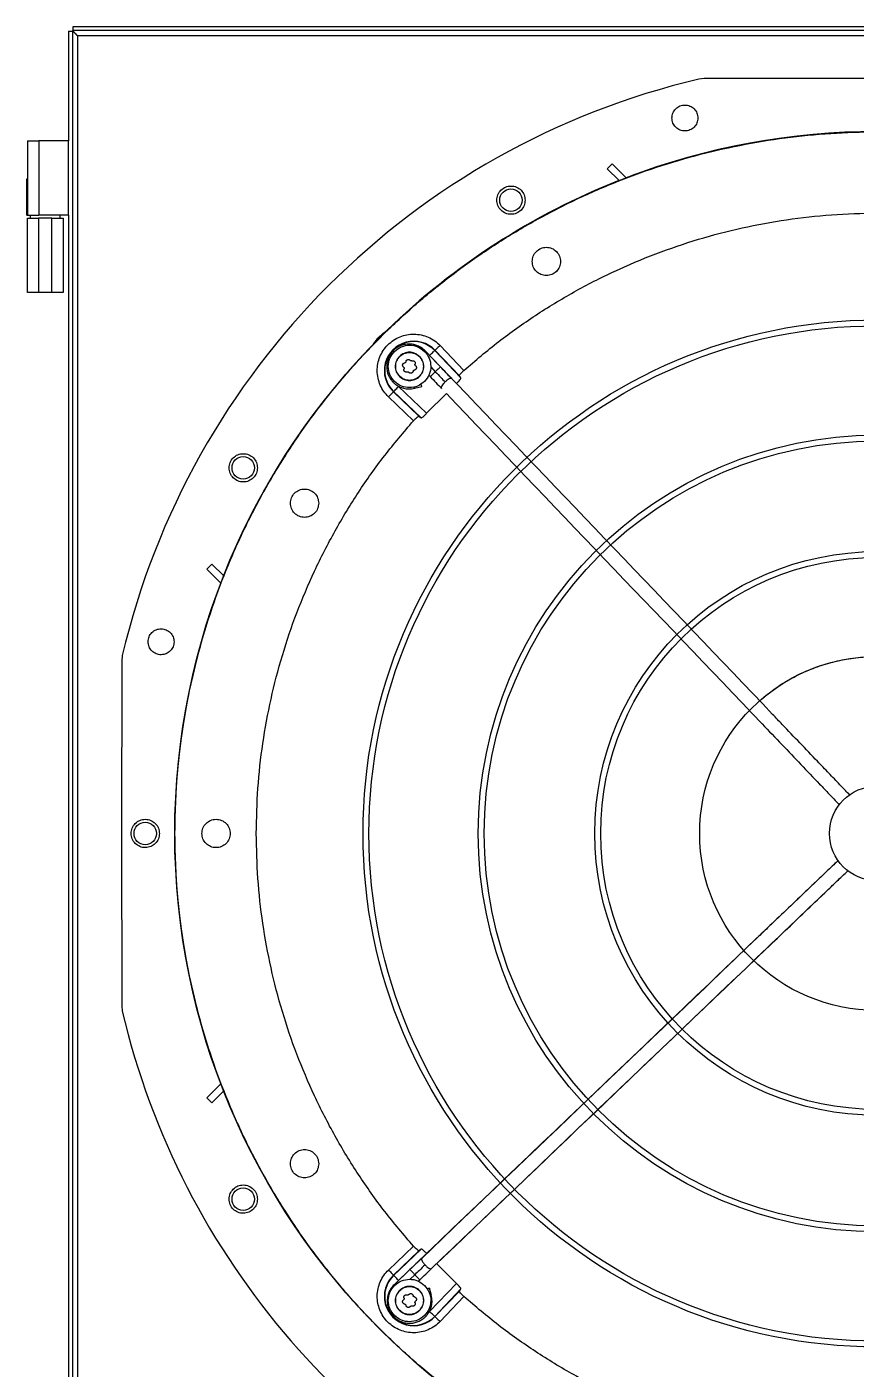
# Model space of a CAD drawing. Header units: inches. Extents: x 908 to 1218, y 246 to 442.
# Drawn here: x 983.42 to 997.26, y 305.51 to 327.91 of the extents above; entities that cross this region are included whole.
import ezdxf

# ---------------------------------------------------------------- set-up
doc = ezdxf.new("R2010")
doc.units = ezdxf.units.IN
doc.header["$MEASUREMENT"] = 0

msp = doc.modelspace()

# ---------------------------------------------------------------- linework, layer by layer
at = {"linetype": 'Continuous', "lineweight": 25}
for p, q in [((984.1152, 327.8391), (984.1152, 326.0082)), ((984.1152, 327.8391), (984.1782, 327.8391)), ((984.1782, 327.8391), (984.1782, 300.4372)), ((984.1853, 327.9092), (984.1853, 327.8462)), ((1011.1911, 327.9092), (984.1853, 327.9092)), ((1011.1911, 327.8462), (984.1853, 327.8462)), ((984.2612, 327.7632), (984.2612, 300.5132)), ((984.2612, 327.7632), (1011.1152, 327.7632)), ((994.7209, 327.0455), (994.6305, 327.035)), ((1000.476, 327.0455), (994.7209, 327.0455)), ((983.4277, 326.0082), (983.4277, 325.3736)), ((983.4277, 326.0082), (983.6152, 326.0082)), ((983.6152, 326.0082), (983.6152, 324.7682)), ((984.1152, 326.0082), (983.6152, 326.0082)), ((984.1152, 324.7682), (984.1152, 326.0082)), ((993.1852, 325.6252), (993.1033, 325.54)), ((993.1033, 325.54), (993.3007, 325.3426)), ((993.421, 325.3893), (993.1852, 325.6252)), ((983.4177, 324.7682), (983.4177, 325.3736)), ((983.4177, 325.3736), (983.4277, 325.3736)), ((983.4277, 325.3736), (983.4277, 324.7682)), ((983.4177, 324.7682), (983.4277, 324.7682)), ((983.4272, 323.4782), (983.4272, 324.7182)), ((983.4272, 324.7182), (983.6147, 324.7182)), ((983.4277, 324.7682), (983.6152, 324.7682)), ((983.4742, 324.7682), (983.4742, 324.7182)), ((983.6147, 324.7182), (983.6147, 323.4782)), ((983.8337, 324.7182), (983.6147, 324.7182)), ((984.1152, 324.7682), (983.6152, 324.7682)), ((983.8337, 323.4782), (983.8337, 324.7182)), ((983.8337, 324.7182), (984.0212, 324.7182)), ((983.9742, 324.7182), (983.9742, 324.7682)), ((984.0212, 324.7182), (984.0212, 323.4782)), ((984.1152, 324.7682), (984.1152, 305.0082)), ((983.6147, 323.4782), (983.4272, 323.4782)), ((983.8337, 323.4782), (983.6147, 323.4782)), ((984.0212, 323.4782), (983.8337, 323.4782)), ((990.3194, 322.2351), (990.0663, 322.4999)), ((990.5861, 321.9568), (990.138, 322.4255)), ((990.2234, 322.5071), (990.2274, 322.511)), ((990.6616, 322.0487), (990.2234, 322.5071)), ((990.2274, 322.511), (990.6347, 322.0849)), ((990.3128, 322.5926), (990.7112, 322.1758)), ((990.1578, 322.2332), (990.234, 322.1535)), ((990.1247, 322.0969), (990.1486, 322.0719)), ((990.6616, 322.0487), (990.6347, 322.0849)), ((989.8697, 321.3343), (989.4529, 321.7327)), ((989.5345, 321.818), (989.5384, 321.8221)), ((989.9606, 321.4108), (989.5345, 321.818)), ((989.9967, 321.3839), (989.5384, 321.8221)), ((989.62, 321.9074), (990.0886, 321.4594)), ((989.8853, 321.8764), (990.0074, 321.9062)), ((990.0886, 321.4594), (990.4186, 321.7894)), ((989.9606, 321.4108), (989.9967, 321.3839)), ((986.4203, 318.8603), (986.5055, 318.9422)), ((986.6562, 318.6245), (986.4203, 318.8603)), ((986.5055, 318.9422), (986.7028, 318.7448)), ((985, 317.3246), (984.9999, 314.447)), ((985.0105, 317.415), (985, 317.3246)), ((984.9999, 314.447), (985, 311.5694)), ((985, 311.5694), (985.0105, 311.4791)), ((986.6562, 310.2696), (986.4203, 310.0337)), ((986.5055, 309.9519), (986.7028, 310.1492)), ((986.4203, 310.0337), (986.5055, 309.9519)), ((989.4529, 307.1614), (989.8697, 307.5598)), ((989.5345, 307.076), (989.9606, 307.4833)), ((989.9967, 307.5102), (989.5384, 307.072)), ((990.0886, 307.4347), (989.62, 306.9866)), ((989.9967, 307.5102), (989.9606, 307.4833)), ((989.8104, 307.168), (989.5455, 306.9149)), ((990.5861, 306.9372), (990.2561, 307.2672)), ((989.5384, 307.072), (989.5345, 307.076)), ((989.892, 307.0826), (989.8122, 307.0064)), ((989.9485, 306.9733), (989.9736, 306.9972)), ((990.138, 306.4685), (990.5861, 306.9372)), ((990.1691, 306.7338), (990.1393, 306.856)), ((990.6616, 306.8453), (990.2234, 306.3869)), ((990.6347, 306.8092), (990.2274, 306.3831)), ((990.7112, 306.7183), (990.3128, 306.3015)), ((990.6347, 306.8092), (990.6616, 306.8453)), ((990.2274, 306.3831), (990.2234, 306.3869))]:
    msp.add_line(p, q, dxfattribs=at)
at = {"linetype": 'Continuous', "lineweight": 25, "flags": 128}
for points in [[(990.138, 322.4255), (990.1545, 322.4413), (990.1704, 322.4564), (990.185, 322.4704), (990.1979, 322.4827), (990.2085, 322.4929), (990.2165, 322.5005), (990.2215, 322.5053), (990.2234, 322.5071)], [(990.3128, 322.5926), (990.2963, 322.5768), (990.2805, 322.5617), (990.2658, 322.5477), (990.253, 322.5354), (990.2423, 322.5252), (990.2344, 322.5176), (990.2293, 322.5128), (990.2274, 322.511)], [(989.5345, 321.818), (989.5327, 321.8162), (989.5279, 321.8111), (989.5203, 321.8031), (989.5101, 321.7925), (989.4978, 321.7796), (989.4838, 321.765), (989.4687, 321.7492), (989.4529, 321.7327)], [(989.5384, 321.8221), (989.5402, 321.824), (989.545, 321.829), (989.5526, 321.837), (989.5628, 321.8476), (989.5751, 321.8605), (989.5891, 321.8751), (989.6042, 321.891), (989.62, 321.9074)], [(989.4529, 307.1614), (989.4687, 307.1449), (989.4838, 307.1291), (989.4978, 307.1144), (989.5101, 307.1015), (989.5203, 307.0909), (989.5279, 307.0829), (989.5327, 307.0779), (989.5345, 307.076)], [(989.62, 306.9866), (989.6042, 307.0031), (989.5891, 307.019), (989.5751, 307.0336), (989.5628, 307.0465), (989.5526, 307.0571), (989.545, 307.0651), (989.5402, 307.0701), (989.5384, 307.072)], [(990.2234, 306.3869), (990.2215, 306.3887), (990.2165, 306.3936), (990.2085, 306.4012), (990.1979, 306.4113), (990.185, 306.4236), (990.1704, 306.4376), (990.1545, 306.4528), (990.138, 306.4685)], [(990.2274, 306.3831), (990.2293, 306.3813), (990.2344, 306.3765), (990.2423, 306.3689), (990.253, 306.3587), (990.2658, 306.3464), (990.2805, 306.3324), (990.2963, 306.3172), (990.3128, 306.3015)]]:
    msp.add_lwpolyline(points, dxfattribs=at)
at = {"linetype": 'Continuous', "lineweight": 25}
for centre, radius in [((997.5984, 314.447), 11.7126), ((991.4961, 325.0166), 0.1875), ((997.5984, 314.447), 8.5704), ((997.5984, 314.447), 8.472), ((997.5984, 314.447), 6.6478), ((997.5984, 314.447), 6.5493), ((987.0288, 320.5494), 0.1875), ((997.5984, 314.447), 4.7037), ((997.5984, 314.447), 4.6053), ((997.5984, 314.447), 0.7874), ((985.3937, 314.447), 0.1875), ((987.0288, 308.3447), 0.1875)]:
    msp.add_circle(centre, radius, dxfattribs=at)
msp.add_circle((997.5984, 314.447), 2.9528)
for centre, radius, start, end in [((997.5984, 314.447), 12.9331, 103.26667, 166.73333), ((997.5984, 314.447), 11.7147, 69.09994, 110.90006), ((997.5984, 314.447), 11.7147, 111.53134, 134.20264), ((997.5984, 314.447), 11.7147, 135.79736, 158.46866), ((989.8732, 322.1723), 0.4901, 43.70945, 226.29055), ((989.8732, 322.1723), 0.4845, 43.70945, 226.29055), ((997.5984, 314.447), 11.7147, 159.09994, 200.90006), ((997.5984, 314.447), 12.9331, 193.26667, 248.51312), ((997.5984, 314.447), 11.7147, 201.53134, 215.54744), ((989.8732, 306.7218), 0.4901, 133.70945, 316.29055), ((989.8732, 306.7218), 0.4845, 133.70945, 316.29055)]:
    msp.add_arc(centre, radius, start, end, dxfattribs=at)
for points, knots in [([(984.1782, 327.8391), (984.1789, 327.8385), (984.1803, 327.8372), (984.1908, 327.8298), (984.2079, 327.8153), (984.2315, 327.7919), (984.2511, 327.773), (984.2612, 327.7632)], [0, 0, 0, 0, 0.1567995, 0.3135461, 0.473121, 0.7271244, 1, 1, 1, 1]), ([(984.2612, 327.7632), (984.2496, 327.7753), (984.2306, 327.7953), (984.2091, 327.8163), (984.1986, 327.8293), (984.1926, 327.8379), (984.1879, 327.8447), (984.1862, 327.8457), (984.1853, 327.8462)], [0, 0, 0, 0, 0.3258909, 0.5325934, 0.6334628, 0.7438532, 0.8655836, 1, 1, 1, 1]), ([(994.1823, 326.388), (994.1856, 326.4164), (994.1921, 326.4732), (994.2424, 326.5454), (994.3142, 326.5935), (994.3995, 326.6102), (994.4848, 326.593), (994.5563, 326.5444), (994.6058, 326.4723), (994.6122, 326.416), (994.6154, 326.388)], [0, 0, 0, 0, 0.1252412, 0.2504823, 0.3757092, 0.5009322, 0.6261603, 0.7514072, 0.8764868, 1, 1, 1, 1]), ([(994.6154, 326.388), (994.6121, 326.3595), (994.6056, 326.3029), (994.5556, 326.231), (994.4843, 326.1829), (994.3997, 326.1659), (994.3148, 326.1823), (994.243, 326.2301), (994.1923, 326.3022), (994.1857, 326.3594), (994.1823, 326.388)], [0, 0, 0, 0, 0.1255135, 0.2499867, 0.3743935, 0.4988922, 0.6232597, 0.7479394, 0.8738314, 1, 1, 1, 1]), ([(985.8889, 314.447), (985.8937, 314.7025), (985.9034, 315.2134), (985.9814, 315.9765), (986.1055, 316.7331), (986.2799, 317.4798), (986.5024, 318.2136), (986.7725, 318.9313), (987.089, 319.6297), (987.4505, 320.306), (987.8554, 320.9571), (988.302, 321.5804), (988.7885, 322.1732), (989.3126, 322.7328), (989.8723, 323.257), (990.465, 323.7435), (991.0883, 324.1901), (991.7395, 324.595), (992.4158, 324.9565), (993.1142, 325.2729), (993.8319, 325.5431), (994.5656, 325.7656), (995.3124, 325.9398), (996.069, 326.0647), (996.8321, 326.1398), (997.5984, 326.1649), (998.3648, 326.1398), (999.1279, 326.0647), (999.8845, 325.9398), (1000.6313, 325.7656), (1001.365, 325.5431), (1002.0827, 325.2729), (1002.7811, 324.9565), (1003.4574, 324.595), (1004.1086, 324.1901), (1004.7318, 323.7435), (1005.3246, 323.257), (1005.8842, 322.7328), (1006.4084, 322.1732), (1006.8949, 321.5804), (1007.3415, 320.9571), (1007.7464, 320.306), (1008.1079, 319.6297), (1008.4244, 318.9313), (1008.6945, 318.2136), (1008.917, 317.4798), (1009.0913, 316.7331), (1009.2155, 315.9765), (1009.2935, 315.2134), (1009.3031, 314.7025), (1009.308, 314.447)], [0, 0, 0, 0, 0.0208333, 0.0416667, 0.0625, 0.0833333, 0.1041667, 0.125, 0.1458333, 0.1666667, 0.1875, 0.2083334, 0.2291667, 0.25, 0.2708334, 0.2916666, 0.3125, 0.3333333, 0.3541667, 0.375, 0.3958333, 0.4166666, 0.4375001, 0.4583333, 0.4791667, 0.5, 0.5208333, 0.5416667, 0.5625, 0.5833334, 0.6041667, 0.625, 0.6458334, 0.6666667, 0.6875, 0.7083334, 0.7291667, 0.75, 0.7708333, 0.7916667, 0.8125, 0.8333333, 0.8541667, 0.875, 0.8958333, 0.9166667, 0.9375, 0.9583333, 0.9791667, 1, 1, 1, 1]), ([(991.2599, 325.0166), (991.2634, 325.0477), (991.2706, 325.1097), (991.3256, 325.1886), (991.4042, 325.241), (991.4976, 325.259), (991.5907, 325.2399), (991.6684, 325.1866), (991.722, 325.1081), (991.7289, 325.047), (991.7323, 325.0166)], [0, 0, 0, 0, 0.12549, 0.2509626, 0.3764296, 0.5019059, 0.6273907, 0.7528825, 0.8772355, 1, 1, 1, 1]), ([(991.7323, 325.0166), (991.7288, 324.9858), (991.7217, 324.9243), (991.6676, 324.8459), (991.5901, 324.7933), (991.4978, 324.7743), (991.405, 324.792), (991.3263, 324.844), (991.2707, 324.923), (991.2635, 324.9854), (991.2599, 325.0166)], [0, 0, 0, 0, 0.1245781, 0.2488759, 0.3733742, 0.4977534, 0.6221004, 0.7475169, 0.8737596, 1, 1, 1, 1]), ([(990.7112, 322.1758), (990.9022, 322.339), (991.2843, 322.6653), (991.9006, 323.1003), (992.5445, 323.4924), (993.2158, 323.8358), (993.9102, 324.1297), (994.6241, 324.3723), (995.3538, 324.5623), (996.0954, 324.6988), (996.8449, 324.7809), (997.5984, 324.8084), (998.352, 324.7809), (999.1015, 324.6988), (999.8431, 324.5623), (1000.5728, 324.3723), (1001.2867, 324.1297), (1001.9811, 323.8358), (1002.6524, 323.4924), (1003.2963, 323.1003), (1003.9126, 322.6653), (1004.2947, 322.339), (1004.4857, 322.1758)], [0, 0, 0, 0, 0.04999991, 0.09999992, 0.14999988, 0.19999993, 0.25, 0.30000004, 0.35000001, 0.40000012, 0.45000007, 0.49999985, 0.54999995, 0.5999999, 0.65000001, 0.69999997, 0.75000002, 0.80000009, 0.85, 0.89999996, 0.94999997, 1, 1, 1, 1]), ([(991.8504, 323.9938), (991.854, 324.0247), (991.8611, 324.0865), (991.9157, 324.1652), (991.9938, 324.2177), (992.0866, 324.2361), (992.1795, 324.2177), (992.2576, 324.1652), (992.3122, 324.0865), (992.3193, 324.0247), (992.3229, 323.9938)], [0, 0, 0, 0, 0.1249991, 0.2499977, 0.3749989, 0.4999982, 0.6249976, 0.7499987, 0.8750009, 1, 1, 1, 1]), ([(992.3229, 323.9938), (992.3193, 323.9629), (992.3122, 323.901), (992.2576, 323.8224), (992.1795, 323.7698), (992.0866, 323.7514), (991.9938, 323.7698), (991.9157, 323.8224), (991.8611, 323.901), (991.854, 323.9629), (991.8504, 323.9938)], [0, 0, 0, 0, 0.1249998, 0.2500013, 0.3750024, 0.5000018, 0.6250011, 0.7500022, 0.8750002, 1, 1, 1, 1]), ([(989.2004, 322.6145), (989.233, 322.6588), (989.298, 322.7474), (989.3867, 322.8125), (989.431, 322.8451)], [0, 0, 0, 0, 0.5000028, 1, 1, 1, 1]), ([(989.4529, 321.7327), (989.426, 321.7615), (989.3712, 321.8202), (989.3122, 321.9275), (989.2741, 322.045), (989.261, 322.1673), (989.272, 322.2873), (989.3059, 322.4023), (989.3622, 322.5097), (989.4401, 322.6053), (989.5358, 322.6833), (989.6432, 322.7396), (989.7582, 322.7735), (989.8782, 322.7845), (990.0005, 322.7714), (990.118, 322.7333), (990.2253, 322.6743), (990.284, 322.6195), (990.3128, 322.5926)], [0, 0, 0, 0, 0.0609947, 0.1240598, 0.1879932, 0.2514896, 0.3132964, 0.3737125, 0.4362122, 0.4999988, 0.5637862, 0.626287, 0.6867033, 0.7485096, 0.8120063, 0.8759386, 0.9390043, 1, 1, 1, 1]), ([(990.0678, 322.4983), (990.0472, 322.5173), (990.0084, 322.5531), (989.9415, 322.5873), (989.8789, 322.6067), (989.8103, 322.616), (989.7372, 322.6121), (989.6599, 322.5906), (989.5904, 322.5547), (989.529, 322.5045), (989.4794, 322.4421), (989.4439, 322.3706), (989.4244, 322.2932), (989.4215, 322.2141), (989.4349, 322.1382), (989.4576, 322.0804), (989.4814, 322.0388), (989.5039, 322.007), (989.5345, 321.9723), (989.5772, 321.9356), (989.6342, 321.9009), (989.7063, 321.8743), (989.7933, 321.8612), (989.854, 321.8713), (989.886, 321.8766)], [0, 0, 0, 0, 0.0533831, 0.1009344, 0.1426439, 0.1785059, 0.2332135, 0.2817711, 0.3315184, 0.3821159, 0.4327466, 0.4833787, 0.5340106, 0.5846419, 0.6342275, 0.6807576, 0.7028805, 0.7260425, 0.7554166, 0.7913145, 0.8337298, 0.8826566, 0.938083, 1, 1, 1, 1]), ([(990.0541, 321.9914), (990.0176, 321.9623), (989.9444, 321.9043), (989.8031, 321.8788), (989.6646, 321.9059), (989.5465, 321.9848), (989.4676, 322.1029), (989.4405, 322.2414), (989.4659, 322.3828), (989.524, 322.4559), (989.553, 322.4925)], [0, 0, 0, 0, 0.1250027, 0.2499997, 0.375001, 0.5000001, 0.6250003, 0.7500001, 0.8749998, 1, 1, 1, 1]), ([(989.553, 322.4925), (989.5896, 322.5215), (989.6627, 322.5795), (989.804, 322.605), (989.9426, 322.5779), (990.0606, 322.499), (990.1396, 322.3809), (990.1667, 322.2424), (990.1412, 322.101), (990.0831, 322.0279), (990.0541, 321.9914)], [0, 0, 0, 0, 0.1249999, 0.2500017, 0.3749993, 0.5000028, 0.6250011, 0.7500014, 0.8750017, 1, 1, 1, 1]), ([(989.9706, 322.4089), (989.9462, 322.4283), (989.8975, 322.467), (989.8033, 322.484), (989.7109, 322.4659), (989.6322, 322.4133), (989.5796, 322.3346), (989.5615, 322.2422), (989.5785, 322.148), (989.6172, 322.0992), (989.6365, 322.0749)], [0, 0, 0, 0, 0.1250006, 0.2499996, 0.3749985, 0.4999991, 0.6250002, 0.7499996, 0.8749982, 1, 1, 1, 1]), ([(989.639, 322.0773), (989.6199, 322.1013), (989.5818, 322.1494), (989.565, 322.2422), (989.5828, 322.3332), (989.6347, 322.4108), (989.7122, 322.4626), (989.8033, 322.4804), (989.8961, 322.4637), (989.9441, 322.4256), (989.9682, 322.4065)], [0, 0, 0, 0, 0.1250013, 0.2500004, 0.3749996, 0.5000009, 0.6250024, 0.7500004, 0.8749985, 1, 1, 1, 1]), ([(989.6365, 322.0749), (989.6609, 322.0555), (989.7097, 322.0168), (989.8039, 321.9999), (989.8962, 322.0179), (989.975, 322.0705), (990.0276, 322.1492), (990.0456, 322.2416), (990.0287, 322.3358), (989.99, 322.3846), (989.9706, 322.4089)], [0, 0, 0, 0, 0.1250015, 0.2500013, 0.3750011, 0.5000027, 0.6250018, 0.7500013, 0.8750016, 1, 1, 1, 1]), ([(989.9682, 322.4065), (989.9872, 322.3825), (990.0254, 322.3345), (990.0421, 322.2416), (990.0243, 322.1506), (989.9725, 322.073), (989.8949, 322.0212), (989.8039, 322.0034), (989.711, 322.0201), (989.663, 322.0582), (989.639, 322.0773)], [0, 0, 0, 0, 0.1249984, 0.2499994, 0.3750005, 0.4999989, 0.6250006, 0.7499994, 0.8749982, 1, 1, 1, 1]), ([(990.0678, 322.4983), (990.0673, 322.4978), (990.0666, 322.4972), (990.0586, 322.4895), (990.0571, 322.4881)], [0, 0, 0, 0, 0.81299953, 1, 1, 1, 1]), ([(989.7039, 322.2301), (989.7007, 322.233), (989.6949, 322.2384), (989.6896, 322.2494), (989.6875, 322.2609), (989.6889, 322.2726), (989.6936, 322.2835), (989.7011, 322.2924), (989.7112, 322.2993), (989.719, 322.3011), (989.7231, 322.302)], [0, 0, 0, 0, 0.13623757, 0.25456346, 0.37957184, 0.49997541, 0.62037304, 0.74539729, 0.86373723, 1, 1, 1, 1]), ([(989.7039, 322.2301), (989.7058, 322.2283), (989.7095, 322.2248), (989.7127, 322.2175), (989.7136, 322.2097), (989.7121, 322.2048), (989.7113, 322.2023)], [0, 0, 0, 0, 0.2560094, 0.5000574, 0.745935, 1, 1, 1, 1]), ([(989.7201, 322.1584), (989.7176, 322.1613), (989.7125, 322.1674), (989.7086, 322.1785), (989.7077, 322.1906), (989.71, 322.1982), (989.7113, 322.2023)], [0, 0, 0, 0, 0.2407678, 0.4908057, 0.7274845, 1, 1, 1, 1]), ([(989.764, 322.1497), (989.7599, 322.1484), (989.7523, 322.146), (989.7402, 322.147), (989.729, 322.1508), (989.723, 322.1559), (989.7201, 322.1584)], [0, 0, 0, 0, 0.2724774, 0.5091791, 0.7592108, 1, 1, 1, 1]), ([(989.7435, 322.3223), (989.7429, 322.3198), (989.7417, 322.3148), (989.737, 322.3085), (989.7307, 322.3037), (989.7257, 322.3026), (989.7231, 322.302)], [0, 0, 0, 0, 0.2560281, 0.4999487, 0.7438871, 1, 1, 1, 1]), ([(989.7435, 322.3223), (989.7444, 322.3265), (989.7462, 322.3343), (989.753, 322.3443), (989.762, 322.3519), (989.7729, 322.3565), (989.7846, 322.3579), (989.7961, 322.3559), (989.8071, 322.3506), (989.8125, 322.3447), (989.8154, 322.3416)], [0, 0, 0, 0, 0.1362469, 0.2546153, 0.3795906, 0.5000319, 0.6204035, 0.7454565, 0.863771, 1, 1, 1, 1]), ([(989.764, 322.1497), (989.7665, 322.1504), (989.7714, 322.1519), (989.7792, 322.151), (989.7865, 322.1479), (989.7899, 322.1441), (989.7917, 322.1422)], [0, 0, 0, 0, 0.2558611, 0.4997984, 0.7438138, 1, 1, 1, 1]), ([(989.8637, 322.1615), (989.8627, 322.1573), (989.861, 322.1495), (989.8541, 322.1395), (989.8452, 322.132), (989.8343, 322.1273), (989.8225, 322.1259), (989.811, 322.1279), (989.8, 322.1332), (989.7946, 322.1391), (989.7917, 322.1422)], [0, 0, 0, 0, 0.1362633, 0.2546071, 0.3796223, 0.5000185, 0.6204411, 0.7454475, 0.8637643, 1, 1, 1, 1]), ([(989.8432, 322.3342), (989.8407, 322.3334), (989.8358, 322.3319), (989.8279, 322.3328), (989.8207, 322.3359), (989.8172, 322.3397), (989.8154, 322.3416)], [0, 0, 0, 0, 0.2559954, 0.4999227, 0.7439205, 1, 1, 1, 1]), ([(989.8432, 322.3342), (989.8473, 322.3354), (989.8549, 322.3378), (989.867, 322.3368), (989.8781, 322.333), (989.8841, 322.3279), (989.8871, 322.3254)], [0, 0, 0, 0, 0.2724809, 0.5090867, 0.7591268, 1, 1, 1, 1]), ([(989.8637, 322.1615), (989.8643, 322.164), (989.8654, 322.169), (989.8701, 322.1754), (989.8764, 322.1801), (989.8814, 322.1812), (989.884, 322.1818)], [0, 0, 0, 0, 0.256007, 0.5000525, 0.7440013, 1, 1, 1, 1]), ([(989.9033, 322.2537), (989.9063, 322.2509), (989.9122, 322.2455), (989.9175, 322.2345), (989.9196, 322.223), (989.9182, 322.2112), (989.9136, 322.2005), (989.9062, 322.1915), (989.8962, 322.1846), (989.8882, 322.1828), (989.884, 322.1818)], [0, 0, 0, 0, 0.1334912, 0.2559833, 0.3784611, 0.4992475, 0.6215184, 0.7395061, 0.8618418, 1, 1, 1, 1]), ([(989.8871, 322.3254), (989.8896, 322.3225), (989.8947, 322.3164), (989.8986, 322.3052), (989.8995, 322.2931), (989.8971, 322.2854), (989.8958, 322.2815)], [0, 0, 0, 0, 0.2407916, 0.4908722, 0.7367046, 1, 1, 1, 1]), ([(989.9033, 322.2537), (989.9013, 322.2555), (989.8976, 322.259), (989.8945, 322.2663), (989.8936, 322.2741), (989.8951, 322.279), (989.8958, 322.2815)], [0, 0, 0, 0, 0.25608419, 0.50011989, 0.74400881, 1, 1, 1, 1]), ([(990.234, 322.1535), (990.2231, 322.1431), (990.2014, 322.1223), (990.1731, 322.0954), (990.1527, 322.0758), (990.1499, 322.0732), (990.1486, 322.0719)], [0, 0, 0, 0, 0.242959, 0.4858995, 0.7429503, 1, 1, 1, 1]), ([(990.3194, 322.2351), (990.318, 322.2338), (990.3153, 322.2312), (990.2948, 322.2116), (990.2666, 322.1847), (990.2448, 322.1639), (990.234, 322.1535)], [0, 0, 0, 0, 0.2570497, 0.5141005, 0.757041, 1, 1, 1, 1]), ([(990.234, 322.1535), (990.265, 322.1211), (990.3203, 322.0632), (990.3736, 322.0074), (990.397, 321.9829)], [0, 0, 0, 0, 0.5599007, 1, 1, 1, 1]), ([(990.5069, 322.0389), (990.4762, 322.071), (990.4148, 322.1353), (990.3512, 322.2018), (990.3194, 322.2351)], [0, 0, 0, 0, 0.5000064, 1, 1, 1, 1]), ([(990.6347, 322.0849), (990.6347, 322.0878), (990.6347, 322.0937), (990.6514, 322.1162), (990.6778, 322.1449), (990.7002, 322.1656), (990.7112, 322.1758)], [0, 0, 0, 0, 0.2528, 0.5035963, 0.7557688, 1, 1, 1, 1]), ([(990.0071, 321.9076), (990.0072, 321.9072), (990.0076, 321.9057), (990.0049, 321.9166), (990.0009, 321.9331), (989.9972, 321.9483), (989.9961, 321.9526)], [0, 0, 0, 0, 0.1242204, 0.4894388, 0.8549694, 1, 1, 1, 1]), ([(990.1486, 322.0719), (990.1804, 322.0386), (990.244, 321.9721), (990.3054, 321.9078), (990.3361, 321.8757)], [0, 0, 0, 0, 0.4999993, 1, 1, 1, 1]), ([(990.397, 321.9829), (990.3865, 321.9721), (990.3655, 321.9506), (990.3427, 321.9179), (990.3303, 321.8899), (990.3342, 321.8804), (990.3361, 321.8757)], [0, 0, 0, 0, 0.2429525, 0.4859068, 0.7429533, 1, 1, 1, 1]), ([(990.5069, 322.0389), (990.5022, 322.041), (990.4929, 322.0453), (990.4644, 322.0342), (990.4307, 322.0129), (990.4083, 321.9929), (990.397, 321.9829)], [0, 0, 0, 0, 0.2570584, 0.5141067, 0.7570491, 1, 1, 1, 1]), ([(990.5861, 321.9568), (990.5969, 321.9673), (990.6189, 321.9884), (990.645, 322.0174), (990.6616, 322.04), (990.6616, 322.0458), (990.6616, 322.0487)], [0, 0, 0, 0, 0.2447901, 0.4967499, 0.747377, 1, 1, 1, 1]), ([(997.1505, 315.0867), (997.126, 315.1124), (997.0708, 315.1702), (996.9849, 315.26), (996.8929, 315.3563), (996.8, 315.4535), (996.706, 315.5519), (996.5452, 315.7201), (996.3177, 315.9583), (996.068, 316.2195), (995.9158, 316.3788), (995.8619, 316.4352), (995.8619, 316.4352), (995.8619, 316.4352), (995.8619, 316.4352), (994.1035, 318.2759), (992.3451, 320.1166), (990.5867, 321.9574)], [0, 0, 0, 0, 0.0569934, 0.1284733, 0.1996553, 0.2712092, 0.3445962, 0.4184681, 0.6452378, 0.8743866, 1, 1, 1, 1, 1, 1, 5.101091, 5.101091, 5.101091, 5.101091]), ([(989.886, 321.8766), (989.8857, 321.8779), (989.8851, 321.8802), (989.8812, 321.8961), (989.8796, 321.9027)], [0, 0, 0, 0, 0.5884561, 1, 1, 1, 1]), ([(990.4186, 321.7894), (992.1749, 319.9515), (993.9313, 318.1136), (995.6876, 316.2757), (995.7981, 316.16), (996.0136, 315.9345), (996.3335, 315.5998), (996.5695, 315.3528), (996.7266, 315.1884), (996.8051, 315.1062), (996.8894, 315.0181), (996.9474, 314.9573), (996.98, 314.9232)], [-4.0819958, -4.0819958, -4.0819958, -4.0819958, 0, 0, 0, 0.2569054, 0.5009392, 0.742315, 0.8045877, 0.8653534, 0.9244711, 1, 1, 1, 1]), ([(987.2462, 314.447), (987.2515, 314.6982), (987.2621, 315.2006), (987.3473, 315.9501), (987.483, 316.6917), (987.6732, 317.4213), (987.9157, 318.1353), (988.2097, 318.8296), (988.5531, 319.501), (988.9452, 320.1449), (989.3802, 320.7612), (989.7065, 321.1432), (989.8697, 321.3343)], [0, 0, 0, 0, 0.1, 0.2, 0.3, 0.4000001, 0.5, 0.6000001, 0.7000001, 0.8000001, 0.9000001, 1, 1, 1, 1]), ([(989.8697, 321.3343), (989.8798, 321.3453), (989.9005, 321.3677), (989.9293, 321.394), (989.9518, 321.4108), (989.9576, 321.4108), (989.9606, 321.4108)], [0, 0, 0, 0, 0.2442298, 0.4963999, 0.7472022, 1, 1, 1, 1]), ([(989.9967, 321.3839), (989.9997, 321.3839), (990.0055, 321.3839), (990.028, 321.4005), (990.0571, 321.4265), (990.0782, 321.4486), (990.0886, 321.4594)], [0, 0, 0, 0, 0.25262207, 0.50325005, 0.75521591, 1, 1, 1, 1]), ([(986.7926, 320.5494), (986.7962, 320.5805), (986.8034, 320.6427), (986.8586, 320.7216), (986.9375, 320.774), (987.0311, 320.7918), (987.124, 320.7724), (987.2012, 320.7192), (987.2547, 320.6411), (987.2616, 320.58), (987.2651, 320.5494)], [0, 0, 0, 0, 0.1257098, 0.2514188, 0.3771325, 0.5028587, 0.6285781, 0.7530788, 0.876311, 1, 1, 1, 1]), ([(987.2651, 320.5494), (987.2615, 320.5186), (987.2545, 320.4571), (987.2004, 320.3787), (987.123, 320.3261), (987.0308, 320.3071), (986.9377, 320.3247), (986.8588, 320.377), (986.8034, 320.456), (986.7962, 320.5183), (986.7926, 320.5494)], [0, 0, 0, 0, 0.124339, 0.2489156, 0.3730879, 0.4971357, 0.6223053, 0.748215, 0.8741145, 1, 1, 1, 1]), ([(987.8155, 319.9588), (987.819, 319.9898), (987.8261, 320.0516), (987.8808, 320.1302), (987.9588, 320.1828), (988.0517, 320.2012), (988.1446, 320.1828), (988.2227, 320.1302), (988.2773, 320.0516), (988.2844, 319.9898), (988.2879, 319.9588)], [0, 0, 0, 0, 0.1250012, 0.2499993, 0.3750005, 0.5, 0.6249995, 0.7500007, 0.8749988, 1, 1, 1, 1]), ([(988.2879, 319.9588), (988.2844, 319.9279), (988.2773, 319.8661), (988.2227, 319.7875), (988.1446, 319.7349), (988.0517, 319.7165), (987.9588, 319.7349), (987.8808, 319.7875), (987.8261, 319.8661), (987.819, 319.9279), (987.8155, 319.9588)], [0, 0, 0, 0, 0.1250012, 0.2499993, 0.3750005, 0.5, 0.6249995, 0.7500007, 0.8749988, 1, 1, 1, 1]), ([(985.4409, 317.6466), (985.4442, 317.6751), (985.4508, 317.7321), (985.5014, 317.8044), (985.5736, 317.8524), (985.6592, 317.8688), (985.7442, 317.8512), (985.815, 317.8027), (985.8643, 317.7311), (985.8708, 317.6748), (985.874, 317.6466)], [0, 0, 0, 0, 0.1256216, 0.2512458, 0.3768842, 0.5025376, 0.6279107, 0.7518741, 0.8754934, 1, 1, 1, 1]), ([(985.874, 317.6466), (985.8708, 317.6183), (985.8643, 317.5618), (985.8146, 317.49), (985.7437, 317.4419), (985.659, 317.4244), (985.5736, 317.4408), (985.5014, 317.4888), (985.4508, 317.5611), (985.4442, 317.6181), (985.4409, 317.6466)], [0, 0, 0, 0, 0.124776, 0.249268, 0.3731863, 0.4974523, 0.6229635, 0.7486567, 0.8743359, 1, 1, 1, 1]), ([(995.6466, 316.6604), (995.7161, 316.7193), (995.8643, 316.8451), (996.1156, 317.0062), (996.3917, 317.148), (996.6817, 317.2596), (996.9816, 317.3398), (997.2883, 317.3904), (997.4951, 317.3966), (997.5984, 317.3998)], [0, 0, 0, 0, 0.1279186, 0.2732661, 0.4186119, 0.5639605, 0.7093065, 0.8546544, 1, 1, 1, 1]), ([(985.1575, 314.447), (985.1611, 314.4781), (985.1683, 314.5403), (985.2235, 314.6192), (985.3023, 314.6716), (985.3956, 314.6894), (985.4881, 314.6702), (985.5652, 314.6177), (985.6193, 314.5395), (985.6264, 314.4779), (985.6299, 314.447)], [0, 0, 0, 0, 0.1256859, 0.2513812, 0.3770978, 0.5028098, 0.627506, 0.7510932, 0.8750861, 1, 1, 1, 1]), ([(986.3386, 314.447), (986.3422, 314.4779), (986.3493, 314.5398), (986.4039, 314.6184), (986.482, 314.671), (986.5748, 314.6894), (986.6677, 314.671), (986.7458, 314.6184), (986.8004, 314.5398), (986.8075, 314.4779), (986.811, 314.447)], [0, 0, 0, 0, 0.1249996, 0.2499977, 0.3749988, 0.4999982, 0.6249976, 0.7499988, 0.8750004, 1, 1, 1, 1]), ([(985.6299, 314.447), (985.6264, 314.4162), (985.6193, 314.3546), (985.5653, 314.2765), (985.4881, 314.2238), (985.3956, 314.2046), (985.3023, 314.2224), (985.2235, 314.2749), (985.1683, 314.3538), (985.1611, 314.4159), (985.1575, 314.447)], [0, 0, 0, 0, 0.1248129, 0.2487723, 0.3724186, 0.4972333, 0.6229421, 0.7486449, 0.8743277, 1, 1, 1, 1]), ([(1009.308, 314.447), (1009.3031, 314.1916), (1009.2935, 313.6806), (1009.2155, 312.9175), (1009.0913, 312.161), (1008.917, 311.4142), (1008.6945, 310.6804), (1008.4244, 309.9628), (1008.1079, 309.2643), (1007.7464, 308.5881), (1007.3415, 307.9369), (1006.8949, 307.3136), (1006.4084, 306.7209), (1005.8842, 306.1612), (1005.3246, 305.6371), (1004.7318, 305.1506), (1004.1086, 304.704), (1003.4574, 304.299), (1002.7811, 303.9376), (1002.0827, 303.6211), (1001.365, 303.351), (1000.6313, 303.1284), (999.8845, 302.9543), (999.1279, 302.8294), (998.3648, 302.7542), (997.5984, 302.7291), (996.8321, 302.7542), (996.069, 302.8294), (995.3124, 302.9543), (994.5656, 303.1284), (993.8319, 303.351), (993.1142, 303.6211), (992.4158, 303.9376), (991.7395, 304.299), (991.0883, 304.704), (990.465, 305.1506), (989.8723, 305.6371), (989.3126, 306.1612), (988.7885, 306.7209), (988.302, 307.3136), (987.8554, 307.9369), (987.4505, 308.5881), (987.089, 309.2643), (986.7725, 309.9628), (986.5024, 310.6804), (986.2799, 311.4142), (986.1055, 312.161), (985.9814, 312.9175), (985.9034, 313.6806), (985.8937, 314.1916), (985.8889, 314.447)], [0, 0, 0, 0, 0.0208333, 0.0416667, 0.0625, 0.0833333, 0.1041667, 0.125, 0.1458333, 0.1666667, 0.1875, 0.2083333, 0.2291667, 0.25, 0.2708333, 0.2916666, 0.3125, 0.3333333, 0.3541666, 0.375, 0.3958333, 0.4166666, 0.4375, 0.4583333, 0.4791667, 0.5, 0.5208333, 0.5416667, 0.5624999, 0.5833334, 0.6041667, 0.625, 0.6458333, 0.6666667, 0.6875, 0.7083334, 0.7291666, 0.75, 0.7708333, 0.7916666, 0.8125, 0.8333333, 0.8541667, 0.875, 0.8958333, 0.9166667, 0.9375, 0.9583333, 0.9791667, 1, 1, 1, 1]), ([(986.811, 314.447), (986.8075, 314.4161), (986.8004, 314.3543), (986.7458, 314.2757), (986.6677, 314.2231), (986.5748, 314.2047), (986.482, 314.2231), (986.4039, 314.2756), (986.3493, 314.3543), (986.3422, 314.4161), (986.3386, 314.447)], [0, 0, 0, 0, 0.1249996, 0.2500012, 0.3750024, 0.5000018, 0.6250012, 0.7500023, 0.8750004, 1, 1, 1, 1]), ([(989.8697, 307.5598), (989.7065, 307.7508), (989.3802, 308.1329), (988.9452, 308.7492), (988.5531, 309.3931), (988.2097, 310.0644), (987.9157, 310.7588), (987.6732, 311.4727), (987.483, 312.2024), (987.3473, 312.944), (987.2621, 313.6935), (987.2515, 314.1959), (987.2462, 314.447)], [0, 0, 0, 0, 0.0999999, 0.1999999, 0.2999999, 0.3999999, 0.5, 0.5999999, 0.7, 0.8, 0.9, 1, 1, 1, 1]), ([(996.9589, 313.9993), (996.9332, 313.9747), (996.8754, 313.9194), (996.7855, 313.8335), (996.6891, 313.7415), (996.5919, 313.6486), (996.4935, 313.5545), (996.3254, 313.3938), (996.0872, 313.1662), (995.8258, 312.9164), (995.6663, 312.764), (995.6098, 312.71), (993.742, 310.9251), (991.8743, 309.1402), (990.0065, 307.3553)], [0, 0, 0, 0, 0.0571103, 0.1285494, 0.1996939, 0.2712092, 0.3445558, 0.4183871, 0.6450323, 0.874058, 1, 1, 1, 5.1585115, 5.1585115, 5.1585115, 5.1585115]), ([(990.1698, 307.1847), (992.0364, 308.9685), (993.903, 310.7522), (995.7696, 312.536), (995.8853, 312.6466), (996.1109, 312.8622), (996.4457, 313.182), (996.6927, 313.4181), (996.8571, 313.5752), (996.9392, 313.6537), (997.0271, 313.7377), (997.0875, 313.7954), (997.1213, 313.8277)], [-4.1481599, -4.1481599, -4.1481599, -4.1481599, 0, 0, 0, 0.2572, 0.5013761, 0.7428914, 0.8052003, 0.8660018, 0.9251526, 1, 1, 1, 1]), ([(987.8155, 308.9352), (987.819, 308.9661), (987.8261, 309.028), (987.8808, 309.1066), (987.9588, 309.1591), (988.0517, 309.1776), (988.1446, 309.1591), (988.2227, 309.1066), (988.2773, 309.028), (988.2844, 308.9661), (988.2879, 308.9352)], [0, 0, 0, 0, 0.1250012, 0.2499993, 0.3750005, 0.5, 0.6249995, 0.7500007, 0.8749988, 1, 1, 1, 1]), ([(988.2879, 308.9352), (988.2844, 308.9043), (988.2773, 308.8425), (988.2227, 308.7638), (988.1446, 308.7113), (988.0517, 308.6929), (987.9588, 308.7113), (987.8808, 308.7638), (987.8261, 308.8425), (987.819, 308.9043), (987.8155, 308.9352)], [0, 0, 0, 0, 0.1250012, 0.2499993, 0.3750005, 0.5, 0.6249995, 0.7500007, 0.8749988, 1, 1, 1, 1]), ([(986.7926, 308.3447), (986.7962, 308.3758), (986.8034, 308.4381), (986.8588, 308.5171), (986.9377, 308.5693), (987.0307, 308.587), (987.1229, 308.568), (987.2003, 308.5154), (987.2545, 308.437), (987.2615, 308.3754), (987.2651, 308.3447)], [0, 0, 0, 0, 0.125878, 0.251774, 0.377674, 0.5027389, 0.6267421, 0.7509506, 0.8756059, 1, 1, 1, 1]), ([(987.2651, 308.3447), (987.2616, 308.3141), (987.2547, 308.253), (987.2011, 308.1748), (987.1239, 308.1217), (987.031, 308.1022), (986.9374, 308.1201), (986.8586, 308.1725), (986.8034, 308.2514), (986.7962, 308.3136), (986.7926, 308.3447)], [0, 0, 0, 0, 0.1236686, 0.2469557, 0.3715513, 0.4972604, 0.6229559, 0.7486424, 0.8743185, 1, 1, 1, 1]), ([(989.9606, 307.4833), (989.9576, 307.4833), (989.9518, 307.4833), (989.9293, 307.5), (989.9005, 307.5264), (989.8798, 307.5488), (989.8697, 307.5598)], [0, 0, 0, 0, 0.2527982, 0.503601, 0.7557663, 1, 1, 1, 1]), ([(990.0886, 307.4347), (990.0782, 307.4455), (990.0571, 307.4675), (990.028, 307.4935), (990.0055, 307.5102), (989.9997, 307.5102), (989.9967, 307.5102)], [0, 0, 0, 0, 0.2447844, 0.4967505, 0.7473777, 1, 1, 1, 1]), ([(990.3128, 306.3015), (990.284, 306.2745), (990.2253, 306.2197), (990.118, 306.1608), (990.0005, 306.1227), (989.8782, 306.1095), (989.7582, 306.1206), (989.6432, 306.1545), (989.5358, 306.2107), (989.4401, 306.2887), (989.3622, 306.3844), (989.3059, 306.4918), (989.272, 306.6068), (989.261, 306.7268), (989.2741, 306.8491), (989.3122, 306.9666), (989.3712, 307.0739), (989.426, 307.1326), (989.4529, 307.1614)], [0, 0, 0, 0, 0.0609957, 0.1240612, 0.1879936, 0.2514903, 0.3132966, 0.373713, 0.4362136, 0.500001, 0.5637876, 0.6262873, 0.6867033, 0.7485102, 0.8120065, 0.8759402, 0.9390053, 1, 1, 1, 1]), ([(990.0066, 307.3555), (989.9745, 307.3248), (989.9102, 307.2634), (989.8437, 307.1998), (989.8104, 307.168)], [0, 0, 0, 0, 0.5, 1, 1, 1, 1]), ([(989.8104, 307.168), (989.8117, 307.1666), (989.8143, 307.1639), (989.8338, 307.1434), (989.8608, 307.1152), (989.8816, 307.0934), (989.892, 307.0826)], [0, 0, 0, 0, 0.2570511, 0.5140969, 0.7570465, 1, 1, 1, 1]), ([(990.0626, 307.2456), (990.0313, 307.2157), (989.9753, 307.1622), (989.9174, 307.1069), (989.892, 307.0826)], [0, 0, 0, 0, 0.5598876, 1, 1, 1, 1]), ([(989.9736, 306.9972), (990.0069, 307.029), (990.0734, 307.0926), (990.1377, 307.154), (990.1698, 307.1847)], [0, 0, 0, 0, 0.5, 1, 1, 1, 1]), ([(990.0066, 307.3555), (990.0045, 307.3508), (990.0001, 307.3415), (990.0113, 307.313), (990.0325, 307.2793), (990.0526, 307.2568), (990.0626, 307.2456)], [0, 0, 0, 0, 0.2570505, 0.5141005, 0.7570469, 1, 1, 1, 1]), ([(990.0626, 307.2456), (990.0734, 307.2351), (990.0949, 307.2141), (990.1275, 307.1913), (990.1556, 307.1789), (990.1651, 307.1828), (990.1698, 307.1847)], [0, 0, 0, 0, 0.24295077, 0.48590248, 0.74295602, 1, 1, 1, 1]), ([(989.5471, 306.9164), (989.5281, 306.8957), (989.4921, 306.8566), (989.4578, 306.7892), (989.4385, 306.7262), (989.4294, 306.6572), (989.4337, 306.5837), (989.4558, 306.506), (989.4924, 306.4363), (989.5436, 306.3751), (989.6068, 306.3258), (989.6792, 306.2909), (989.7572, 306.2722), (989.8369, 306.2705), (989.9131, 306.2851), (989.9708, 306.3089), (990.0122, 306.3336), (990.0438, 306.3567), (990.0781, 306.3882), (990.1142, 306.4318), (990.148, 306.4899), (990.1731, 306.563), (990.1843, 306.6508), (990.1727, 306.7116), (990.1666, 306.7437)], [0, 0, 0, 0, 0.05338241, 0.10093118, 0.14264031, 0.1785036, 0.23320981, 0.28176535, 0.33151156, 0.38210651, 0.43273703, 0.4833659, 0.53399758, 0.58462543, 0.63421221, 0.68074243, 0.70286952, 0.72602802, 0.75539951, 0.79129817, 0.83371572, 0.88264519, 0.9380768, 1, 1, 1, 1]), ([(989.553, 306.4016), (989.524, 306.4382), (989.4659, 306.5113), (989.4405, 306.6526), (989.4676, 306.7912), (989.5465, 306.9092), (989.6646, 306.9882), (989.8031, 307.0152), (989.9444, 306.9898), (990.0176, 306.9317), (990.0541, 306.9027)], [0, 0, 0, 0, 0.1250001, 0.2499999, 0.3749997, 0.4999998, 0.6249989, 0.7500002, 0.8749974, 1, 1, 1, 1]), ([(989.5471, 306.9164), (989.5476, 306.9159), (989.5483, 306.9152), (989.556, 306.9071), (989.5574, 306.9056)], [0, 0, 0, 0, 0.8129903, 1, 1, 1, 1]), ([(989.892, 307.0826), (989.9024, 307.0717), (989.9231, 307.05), (989.9501, 307.0217), (989.9697, 307.0013), (989.9723, 306.9985), (989.9736, 306.9972)], [0, 0, 0, 0, 0.2429482, 0.4859096, 0.7429521, 1, 1, 1, 1]), ([(990.6616, 306.8453), (990.6616, 306.8482), (990.6616, 306.8541), (990.645, 306.8766), (990.6189, 306.9056), (990.5969, 306.9268), (990.5861, 306.9372)], [0, 0, 0, 0, 0.2526231, 0.5032502, 0.755212, 1, 1, 1, 1]), ([(990.0541, 306.9027), (990.0831, 306.8661), (990.1412, 306.793), (990.1667, 306.6517), (990.1396, 306.5131), (990.0606, 306.3951), (989.9426, 306.3162), (989.804, 306.2891), (989.6627, 306.3145), (989.5896, 306.3726), (989.553, 306.4016)], [0, 0, 0, 0, 0.1249983, 0.2499986, 0.3749989, 0.4999972, 0.6250007, 0.7499983, 0.8750001, 1, 1, 1, 1]), ([(989.6365, 306.8192), (989.6172, 306.7948), (989.5785, 306.7461), (989.5615, 306.6518), (989.5796, 306.5595), (989.6322, 306.4808), (989.7109, 306.4282), (989.8033, 306.4101), (989.8975, 306.4271), (989.9462, 306.4658), (989.9706, 306.4851)], [0, 0, 0, 0, 0.1250011, 0.2500005, 0.3749998, 0.5000009, 0.6250015, 0.7500005, 0.8749994, 1, 1, 1, 1]), ([(989.9682, 306.4876), (989.9441, 306.4685), (989.8961, 306.4304), (989.8033, 306.4136), (989.7122, 306.4314), (989.6347, 306.4833), (989.5828, 306.5608), (989.565, 306.6518), (989.5818, 306.7447), (989.6199, 306.7927), (989.639, 306.8168)], [0, 0, 0, 0, 0.1250015, 0.2499996, 0.3749976, 0.4999991, 0.6250004, 0.7499996, 0.8749987, 1, 1, 1, 1]), ([(989.9706, 306.4851), (989.99, 306.5095), (990.0287, 306.5582), (990.0456, 306.6525), (990.0276, 306.7448), (989.975, 306.8235), (989.8962, 306.8762), (989.8039, 306.8942), (989.7097, 306.8772), (989.6609, 306.8385), (989.6365, 306.8192)], [0, 0, 0, 0, 0.1249984, 0.2499987, 0.374999, 0.4999974, 0.6249989, 0.7499987, 0.8749985, 1, 1, 1, 1]), ([(989.639, 306.8168), (989.663, 306.8358), (989.711, 306.874), (989.8039, 306.8907), (989.8949, 306.8729), (989.9725, 306.821), (990.0243, 306.7435), (990.0421, 306.6525), (990.0254, 306.5596), (989.9872, 306.5116), (989.9682, 306.4876)], [0, 0, 0, 0, 0.1250021, 0.2500007, 0.3749993, 0.5000014, 0.6249998, 0.7500007, 0.8750017, 1, 1, 1, 1]), ([(989.7113, 306.6918), (989.7121, 306.6893), (989.7136, 306.6844), (989.7127, 306.6766), (989.7096, 306.6693), (989.7058, 306.6658), (989.7039, 306.664)], [0, 0, 0, 0, 0.2539555, 0.496823, 0.7441343, 1, 1, 1, 1]), ([(989.7113, 306.6918), (989.71, 306.6958), (989.7077, 306.7035), (989.7086, 306.7156), (989.7124, 306.7267), (989.7175, 306.7327), (989.7201, 306.7357)], [0, 0, 0, 0, 0.272448, 0.5091114, 0.7591378, 1, 1, 1, 1]), ([(989.7201, 306.7357), (989.723, 306.7382), (989.729, 306.7433), (989.7402, 306.7471), (989.7523, 306.7481), (989.7599, 306.7457), (989.764, 306.7444)], [0, 0, 0, 0, 0.2407888, 0.4908268, 0.7275231, 1, 1, 1, 1]), ([(989.7917, 306.7519), (989.7899, 306.7499), (989.7865, 306.7462), (989.7792, 306.7431), (989.7714, 306.7421), (989.7665, 306.7436), (989.764, 306.7444)], [0, 0, 0, 0, 0.2560603, 0.5002091, 0.7439917, 1, 1, 1, 1]), ([(989.7917, 306.7519), (989.7946, 306.755), (989.8, 306.7609), (989.811, 306.7661), (989.8225, 306.7682), (989.8343, 306.7668), (989.8452, 306.7621), (989.8541, 306.7546), (989.861, 306.7445), (989.8627, 306.7367), (989.8637, 306.7326)], [0, 0, 0, 0, 0.13619483, 0.25455583, 0.37956033, 0.49998042, 0.62037244, 0.74538966, 0.86372463, 1, 1, 1, 1]), ([(989.884, 306.7123), (989.8814, 306.7128), (989.8764, 306.714), (989.8701, 306.7187), (989.8654, 306.725), (989.8643, 306.73), (989.8637, 306.7326)], [0, 0, 0, 0, 0.25599232, 0.49996219, 0.74397617, 1, 1, 1, 1]), ([(989.884, 306.7123), (989.8882, 306.7113), (989.8959, 306.7096), (989.906, 306.7027), (989.9135, 306.6938), (989.9182, 306.6828), (989.9196, 306.6711), (989.9175, 306.6595), (989.9122, 306.6486), (989.9063, 306.6432), (989.9033, 306.6403)], [0, 0, 0, 0, 0.1362569, 0.2546379, 0.3796155, 0.5000287, 0.6215398, 0.7440116, 0.8665017, 1, 1, 1, 1]), ([(990.1378, 306.8557), (990.1382, 306.8558), (990.1398, 306.8562), (990.1289, 306.8535), (990.1124, 306.8495), (990.0972, 306.8458), (990.0929, 306.8447)], [0, 0, 0, 0, 0.1242196, 0.4894403, 0.8549635, 1, 1, 1, 1]), ([(990.1689, 306.7346), (990.1675, 306.7342), (990.1653, 306.7337), (990.1493, 306.7298), (990.1428, 306.7282)], [0, 0, 0, 0, 0.5873208, 1, 1, 1, 1]), ([(990.7112, 306.7183), (990.7002, 306.7284), (990.6778, 306.7491), (990.6514, 306.7779), (990.6347, 306.8004), (990.6347, 306.8062), (990.6347, 306.8092)], [0, 0, 0, 0, 0.2442277, 0.4964054, 0.7472002, 1, 1, 1, 1]), ([(1004.4857, 306.7183), (1004.2947, 306.5551), (1003.9126, 306.2288), (1003.2963, 305.7938), (1002.6524, 305.4017), (1001.9811, 305.0582), (1001.2867, 304.7643), (1000.5728, 304.5218), (999.8431, 304.3317), (999.1015, 304.1953), (998.352, 304.1131), (997.5984, 304.0857), (996.8449, 304.1131), (996.0954, 304.1953), (995.3538, 304.3317), (994.6241, 304.5218), (993.9102, 304.7643), (993.2158, 305.0582), (992.5445, 305.4017), (991.9006, 305.7938), (991.2843, 306.2288), (990.9022, 306.5551), (990.7112, 306.7183)], [0, 0, 0, 0, 0.05000005, 0.10000004, 0.15000001, 0.19999991, 0.24999998, 0.30000002, 0.35, 0.4000001, 0.45000005, 0.50000015, 0.54999993, 0.59999988, 0.64999998, 0.69999996, 0.75000001, 0.80000007, 0.85000011, 0.90000008, 0.95000007, 1, 1, 1, 1]), ([(989.7231, 306.5921), (989.719, 306.593), (989.7112, 306.5948), (989.7011, 306.6016), (989.6936, 306.6106), (989.6889, 306.6214), (989.6875, 306.6332), (989.6896, 306.6447), (989.6949, 306.6557), (989.7007, 306.6611), (989.7039, 306.664)], [0, 0, 0, 0, 0.1362151, 0.2545996, 0.3795809, 0.5000114, 0.6204051, 0.7454339, 0.8637512, 1, 1, 1, 1]), ([(989.7231, 306.5921), (989.7257, 306.5915), (989.7307, 306.5903), (989.737, 306.5856), (989.7417, 306.5793), (989.7429, 306.5743), (989.7435, 306.5717)], [0, 0, 0, 0, 0.2561163, 0.5000528, 0.7439561, 1, 1, 1, 1]), ([(989.8154, 306.5525), (989.8125, 306.5493), (989.8071, 306.5435), (989.7961, 306.5382), (989.7846, 306.5361), (989.7729, 306.5375), (989.762, 306.5422), (989.753, 306.5497), (989.7462, 306.5598), (989.7444, 306.5676), (989.7435, 306.5717)], [0, 0, 0, 0, 0.13622543, 0.25454309, 0.37954754, 0.49996757, 0.62035954, 0.7453767, 0.86373837, 1, 1, 1, 1]), ([(989.8154, 306.5525), (989.8172, 306.5544), (989.8207, 306.5581), (989.8279, 306.5612), (989.8358, 306.5622), (989.8407, 306.5607), (989.8432, 306.5599)], [0, 0, 0, 0, 0.2560665, 0.5000716, 0.7439981, 1, 1, 1, 1]), ([(989.8871, 306.5686), (989.8841, 306.5661), (989.8781, 306.561), (989.867, 306.5572), (989.8549, 306.5562), (989.8473, 306.5586), (989.8432, 306.5599)], [0, 0, 0, 0, 0.2407824, 0.4908187, 0.7275167, 1, 1, 1, 1]), ([(989.8958, 306.6126), (989.8971, 306.6086), (989.8995, 306.6009), (989.8985, 306.5887), (989.8946, 306.5775), (989.8895, 306.5715), (989.8871, 306.5686)], [0, 0, 0, 0, 0.2633485, 0.5151583, 0.7637069, 1, 1, 1, 1]), ([(989.8958, 306.6126), (989.8951, 306.6151), (989.8936, 306.62), (989.8945, 306.6278), (989.8976, 306.635), (989.9013, 306.6385), (989.9033, 306.6403)], [0, 0, 0, 0, 0.2559338, 0.4998663, 0.7438712, 1, 1, 1, 1])]:
    msp.add_open_spline(points, degree=3, knots=knots, dxfattribs=at)
for points in [[(996.9537, 313.995), (994.6647, 311.8089), (992.3756, 309.6229), (990.0866, 307.4368)], [(990.2563, 307.267), (992.5433, 309.4526), (994.8303, 311.6382), (997.1173, 313.8238)]]:
    msp.add_open_spline(points, degree=3, dxfattribs=at)

doc.saveas('drawing.dxf')
